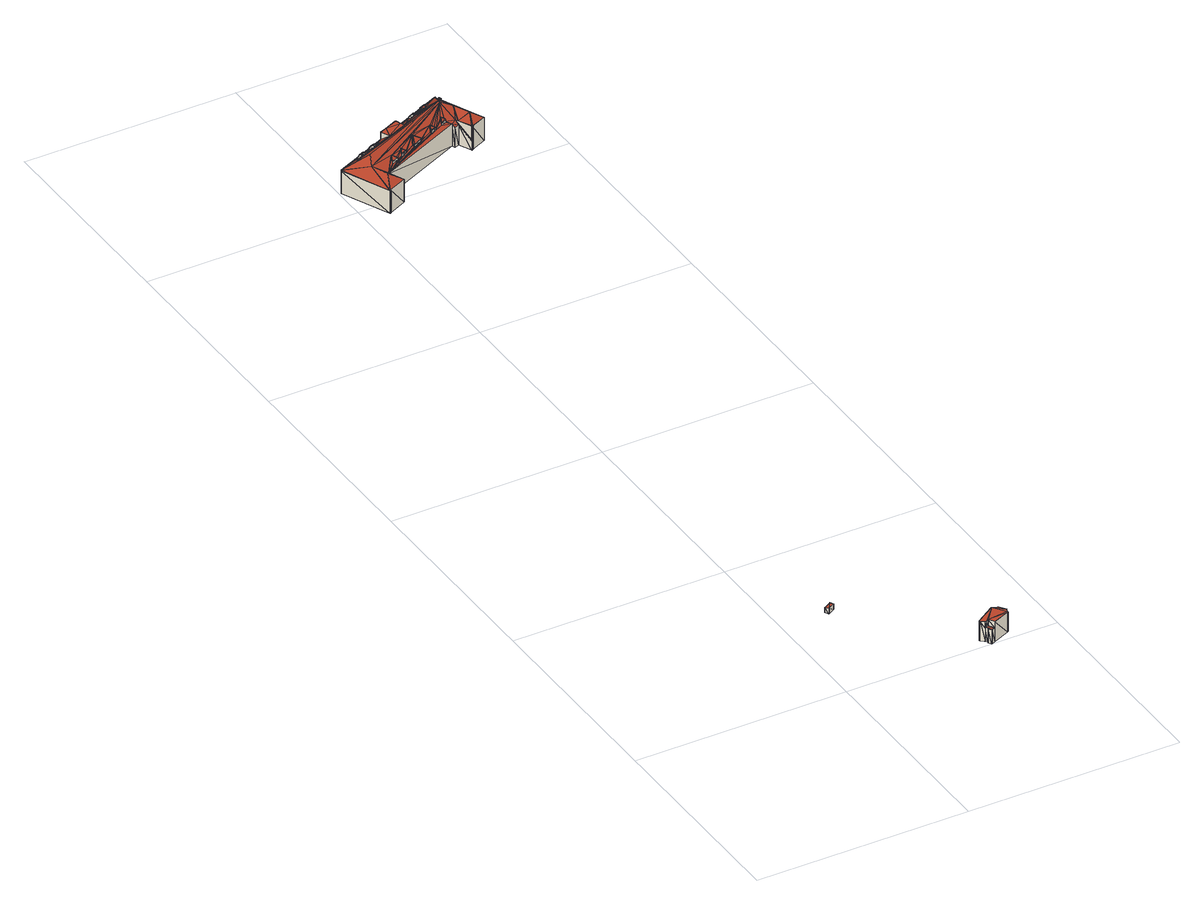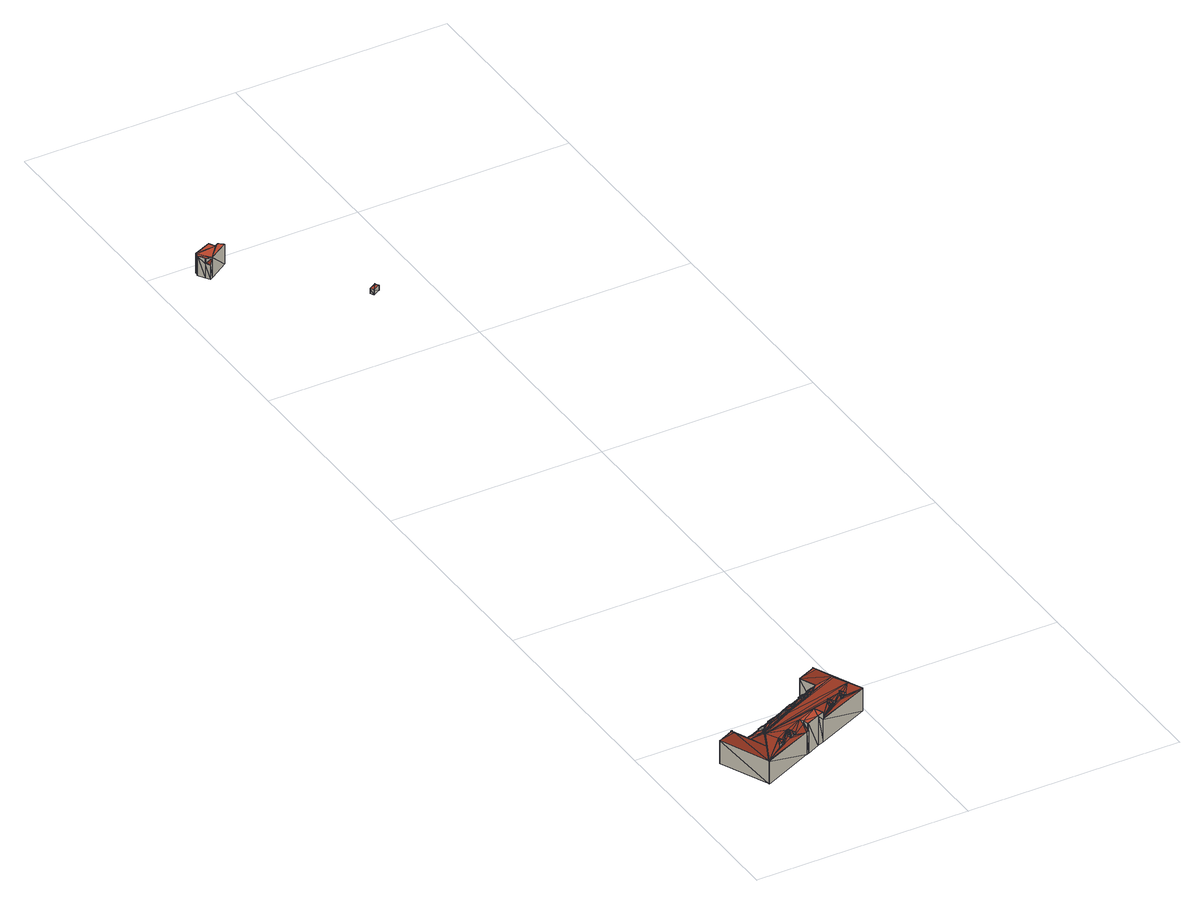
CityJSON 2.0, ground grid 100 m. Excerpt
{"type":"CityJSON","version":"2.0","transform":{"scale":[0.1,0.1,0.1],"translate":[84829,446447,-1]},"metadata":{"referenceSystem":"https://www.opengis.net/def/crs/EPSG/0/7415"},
"CityObjects":{
"building1":{"type":"Building","attributes":{"dak_type":"horizontal","data_area":6.95,"data_coverage":0.868,"geconstateerd":false,"gid":15713169,"h_dak_50p":2.84,"h_dak_70p":2.86,"h_dak_max":2.92,"h_dak_min":2.66,"h_maaiveld":0.271,"kas_warenhuis":false,"lod11_replace":false,"ondergronds_type":"above ground","oorspronkelijkbouwjaar":1925,"pw_actueel":"yes","pw_bron":"ahn3","reconstructie_methode":"tudelft3d-geoflow","reconstruction_skipped":false,"rmse_lod12":0.0362,"rmse_lod13":0.0365,"rmse_lod22":0.0351,"rn":1,"status":"Pand in gebruik","t_run":30.17,"val3dity_codes_lod12":"[]","val3dity_codes_lod13":"[]","val3dity_codes_lod22":"[]"},"children":["building1-1"]},
"building1-1":{"type":"BuildingPart","parents":["building1"],"geometry":[{"type":"Solid","lod":"2.2","boundaries":[[[[0,1,2]],[[2,3,4]],[[4,5,6]],[[6,7,8]],[[8,9,10]],[[10,0,2]],[[2,4,6]],[[6,8,10]],[[10,2,6]],[[3,11,12]],[[12,4,3]],[[4,12,13]],[[13,5,4]],[[5,13,14]],[[14,6,5]],[[7,15,16]],[[16,8,7]],[[8,16,17]],[[17,9,8]],[[1,18,19]],[[19,2,1]],[[9,17,20]],[[20,10,9]],[[0,21,18]],[[18,1,0]],[[10,20,21]],[[21,0,10]],[[6,14,15]],[[15,7,6]],[[2,19,11]],[[11,3,2]],[[17,16,15]],[[15,14,13]],[[13,12,11]],[[19,18,21]],[[20,17,15]],[[15,13,11]],[[11,19,21]],[[21,20,15]],[[15,11,21]]]],"semantics":{"surfaces":[{"type":"GroundSurface"},{"type":"WallSurface","on_footprint_edge":true},{"type":"RoofSurface"},{"type":"RoofSurface","solar-potential":1217072.2,"solar-potential_unit":"Wh/m^2/year"},{"type":"RoofSurface","solar-potential":1188579.67,"solar-potential_unit":"Wh/m^2/year"},{"type":"RoofSurface","solar-potential":1202941.99,"solar-potential_unit":"Wh/m^2/year"},{"type":"RoofSurface","solar-potential":1208303.28,"solar-potential_unit":"Wh/m^2/year"},{"type":"RoofSurface","solar-potential":1183212.07,"solar-potential_unit":"Wh/m^2/year"},{"type":"RoofSurface","solar-potential":1199145.26,"solar-potential_unit":"Wh/m^2/year"},{"type":"RoofSurface","solar-potential":1204944.97,"solar-potential_unit":"Wh/m^2/year"}],"values":[[0,0,0,0,0,0,0,0,0,1,1,1,1,1,1,1,1,1,1,1,1,1,1,1,1,1,1,1,1,1,1,2,3,2,4,5,6,7,8,9]]}}]},
"building2":{"type":"Building","attributes":{"dak_type":"multiple horizontal","data_area":76.79,"data_coverage":0.917,"geconstateerd":false,"gid":15713168,"h_dak_50p":9.61,"h_dak_70p":9.63,"h_dak_max":9.83,"h_dak_min":6.62,"h_maaiveld":-0.065,"kas_warenhuis":false,"lod11_replace":false,"ondergronds_type":"above ground","oorspronkelijkbouwjaar":1922,"pw_actueel":"yes","pw_bron":"ahn3","reconstructie_methode":"tudelft3d-geoflow","reconstruction_skipped":false,"rmse_lod12":0.846,"rmse_lod13":1.48,"rmse_lod22":0.0949,"rn":1,"status":"Pand in gebruik","t_run":88.46,"val3dity_codes_lod12":"[]","val3dity_codes_lod13":"[]","val3dity_codes_lod22":"[]"},"children":["building2-1"]},
"building2-1":{"type":"BuildingPart","parents":["building2"],"geometry":[{"type":"Solid","lod":"2.2","boundaries":[[[[22,23,24]],[[25,26,27]],[[27,28,29]],[[30,31,32]],[[32,33,34]],[[34,35,36]],[[36,37,38]],[[39,40,22]],[[24,25,27]],[[41,30,32]],[[32,34,36]],[[36,38,42]],[[39,22,24]],[[24,27,29]],[[41,32,36]],[[36,42,39]],[[39,24,29]],[[29,41,36]],[[36,39,29]],[[28,43,44]],[[44,29,28]],[[37,45,46]],[[46,38,37]],[[47,48,49]],[[49,31,30]],[[30,47,49]],[[50,51,48]],[[48,47,50]],[[40,52,53]],[[53,22,40]],[[42,54,55]],[[55,39,42]],[[38,46,54]],[[54,42,38]],[[39,55,52]],[[52,40,39]],[[25,56,57]],[[57,26,25]],[[22,53,58]],[[58,23,22]],[[23,58,59]],[[59,60,24]],[[24,23,59]],[[61,62,63]],[[63,64,61]],[[27,65,43]],[[43,28,27]],[[32,66,67]],[[67,33,32]],[[64,63,68]],[[68,69,64]],[[31,49,66]],[[66,32,31]],[[70,71,45]],[[45,37,36]],[[36,70,45]],[[33,67,72]],[[73,34,33]],[[33,72,73]],[[34,73,74]],[[74,35,34]],[[75,76,77]],[[77,78,75]],[[73,72,76]],[[76,75,73]],[[79,80,62]],[[62,61,79]],[[35,74,70]],[[70,36,35]],[[78,77,71]],[[71,70,78]],[[69,68,51]],[[51,50,69]],[[41,81,47]],[[47,30,41]],[[29,44,81]],[[81,41,29]],[[26,57,65]],[[65,27,26]],[[24,60,56]],[[56,25,24]],[[60,59,80]],[[80,79,60]],[[73,75,78]],[[78,70,74]],[[74,73,78]],[[46,45,71]],[[71,77,76]],[[76,72,67]],[[66,49,48]],[[51,68,63]],[[63,62,80]],[[80,59,58]],[[58,53,52]],[[46,71,76]],[[76,67,66]],[[66,48,51]],[[63,80,58]],[[58,52,55]],[[54,46,76]],[[76,66,51]],[[63,58,55]],[[55,54,76]],[[76,51,63]],[[63,55,76]],[[44,43,65]],[[65,57,56]],[[56,60,79]],[[61,64,69]],[[69,50,47]],[[44,65,56]],[[56,79,61]],[[61,69,47]],[[81,44,56]],[[61,47,81]],[[81,56,61]]]],"semantics":{"surfaces":[{"type":"GroundSurface"},{"type":"WallSurface","on_footprint_edge":true},{"type":"WallSurface","on_footprint_edge":false},{"type":"RoofSurface"},{"type":"RoofSurface","solar-potential":214260.5,"solar-potential_unit":"Wh/m^2/year"},{"type":"RoofSurface","solar-potential":113466.31,"solar-potential_unit":"Wh/m^2/year"},{"type":"RoofSurface","solar-potential":1270786.39,"solar-potential_unit":"Wh/m^2/year"},{"type":"RoofSurface","solar-potential":1266989.84,"solar-potential_unit":"Wh/m^2/year"},{"type":"RoofSurface","solar-potential":1275617.46,"solar-potential_unit":"Wh/m^2/year"},{"type":"RoofSurface","solar-potential":1275896.8,"solar-potential_unit":"Wh/m^2/year"},{"type":"RoofSurface","solar-potential":1272069.49,"solar-potential_unit":"Wh/m^2/year"},{"type":"RoofSurface","solar-potential":1272584,"solar-potential_unit":"Wh/m^2/year"},{"type":"RoofSurface","solar-potential":1272488.64,"solar-potential_unit":"Wh/m^2/year"},{"type":"RoofSurface","solar-potential":1272361.98,"solar-potential_unit":"Wh/m^2/year"},{"type":"RoofSurface","solar-potential":1272322.75,"solar-potential_unit":"Wh/m^2/year"},{"type":"RoofSurface","solar-potential":1271614.58,"solar-potential_unit":"Wh/m^2/year"},{"type":"RoofSurface","solar-potential":1272455.56,"solar-potential_unit":"Wh/m^2/year"},{"type":"RoofSurface","solar-potential":1273142.71,"solar-potential_unit":"Wh/m^2/year"},{"type":"RoofSurface","solar-potential":1272600.26,"solar-potential_unit":"Wh/m^2/year"},{"type":"RoofSurface","solar-potential":1272384.95,"solar-potential_unit":"Wh/m^2/year"},{"type":"RoofSurface","solar-potential":1272475.6,"solar-potential_unit":"Wh/m^2/year"},{"type":"RoofSurface","solar-potential":761052.15,"solar-potential_unit":"Wh/m^2/year"},{"type":"RoofSurface","solar-potential":902697.15,"solar-potential_unit":"Wh/m^2/year"},{"type":"RoofSurface","solar-potential":790221.24,"solar-potential_unit":"Wh/m^2/year"},{"type":"RoofSurface","solar-potential":213475.02,"solar-potential_unit":"Wh/m^2/year"},{"type":"RoofSurface","solar-potential":593858.07,"solar-potential_unit":"Wh/m^2/year"},{"type":"RoofSurface","solar-potential":735866.21,"solar-potential_unit":"Wh/m^2/year"},{"type":"RoofSurface","solar-potential":341384.03,"solar-potential_unit":"Wh/m^2/year"},{"type":"RoofSurface","solar-potential":496403.82,"solar-potential_unit":"Wh/m^2/year"},{"type":"RoofSurface","solar-potential":593701.76,"solar-potential_unit":"Wh/m^2/year"}],"values":[[0,0,0,0,0,0,0,0,0,0,0,0,0,0,0,0,0,0,0,1,1,1,1,1,1,1,2,2,1,1,1,1,1,1,1,1,1,1,1,1,1,1,1,2,2,1,1,1,1,2,2,1,1,1,1,1,1,1,1,1,1,2,2,2,2,2,2,1,1,2,2,2,2,1,1,1,1,1,1,1,1,2,2,3,4,5,3,3,6,7,3,3,8,9,10,11,12,13,14,15,16,17,18,19,20,21,22,23,24,3,25,26,27,3,28,29]]}}]},
"building3":{"type":"Building","attributes":{"dak_type":"slanted","data_area":1208.82,"data_coverage":0.945,"geconstateerd":false,"gid":15713171,"h_dak_50p":14.22,"h_dak_70p":15.25,"h_dak_max":18.94,"h_dak_min":2.09,"h_maaiveld":0.068,"kas_warenhuis":false,"lod11_replace":false,"ondergronds_type":"above ground","oorspronkelijkbouwjaar":1920,"pw_actueel":"yes","pw_bron":"ahn3","reconstructie_methode":"tudelft3d-geoflow","reconstruction_skipped":false,"rmse_lod12":2.2,"rmse_lod13":2.5,"rmse_lod22":0.507,"rn":1,"status":"Pand in gebruik","t_run":1558.58,"val3dity_codes_lod12":"[]","val3dity_codes_lod13":"[]","val3dity_codes_lod22":"[]"},"children":["building3-1"]},
"building3-1":{"type":"BuildingPart","parents":["building3"],"geometry":[{"type":"MultiSurface","lod":"2.2","boundaries":[[[82,83,84]],[[84,85,86]],[[87,88,89]],[[90,91,92]],[[92,93,94]],[[94,95,96]],[[97,98,99]],[[100,101,102]],[[102,103,104]],[[105,106,107]],[[108,109,110]],[[110,111,112]],[[112,82,84]],[[84,86,87]],[[87,89,90]],[[90,92,94]],[[94,96,97]],[[97,99,100]],[[104,105,107]],[[107,108,110]],[[112,84,87]],[[90,94,97]],[[104,107,110]],[[112,87,90]],[[90,97,100]],[[104,110,112]],[[112,90,100]],[[102,104,112]],[[112,100,102]],[[95,113,114]],[[114,94,95]],[[89,115,116]],[[116,88,89]],[[103,117,118]],[[118,102,103]],[[104,119,117]],[[117,103,104]],[[86,120,121]],[[121,85,86]],[[122,123,124]],[[125,126,127]],[[112,128,129]],[[129,111,112]],[[96,130,113]],[[113,95,96]],[[93,131,132]],[[132,92,93]],[[92,132,133]],[[133,91,92]],[[134,135,136]],[[137,138,134]],[[134,136,137]],[[139,140,141]],[[142,143,144]],[[144,145,142]],[[146,147,148]],[[148,149,146]],[[150,151,152]],[[152,153,150]],[[154,155,156]],[[156,157,154]],[[158,159,160]],[[160,161,158]],[[162,163,143]],[[143,142,162]],[[164,165,166]],[[166,167,164]],[[168,169,170]],[[170,171,168]],[[172,173,174]],[[174,175,172]],[[155,154,176]],[[101,177,178]],[[178,100,101]],[[105,179,119]],[[119,104,105]],[[180,181,182]],[[182,183,180]],[[100,178,184]],[[184,99,100]],[[185,186,187]],[[188,189,190]],[[190,191,188]],[[192,193,194]],[[194,195,192]],[[196,197,198]],[[198,199,196]],[[157,156,181]],[[181,180,157]],[[200,201,202]],[[202,203,200]],[[204,205,206]],[[206,207,204]],[[87,208,209]],[[209,120,86]],[[86,87,209]],[[210,211,186]],[[186,185,210]],[[175,174,211]],[[211,210,175]],[[107,212,213]],[[213,106,107]],[[106,213,214]],[[179,105,106]],[[106,214,179]],[[215,216,217]],[[217,218,219]],[[219,215,217]],[[220,221,123]],[[123,122,220]],[[222,223,224]],[[224,109,110]],[[110,222,224]],[[111,225,222]],[[222,110,111]],[[140,139,226]],[[223,222,226]],[[227,228,229]],[[229,230,227]],[[98,231,232]],[[232,97,98]],[[233,234,235]],[[235,236,233]],[[237,238,239]],[[239,240,237]],[[241,242,243]],[[243,244,241]],[[244,243,245]],[[245,246,244]],[[247,248,242]],[[242,241,247]],[[249,250,251]],[[251,252,249]],[[253,254,255]],[[255,256,253]],[[257,258,254]],[[254,253,257]],[[252,251,248]],[[248,247,252]],[[259,260,261]],[[261,262,259]],[[263,264,265]],[[265,266,263]],[[267,268,269]],[[269,270,267]],[[199,198,271]],[[271,272,199]],[[273,274,275]],[[275,276,273]],[[277,278,279]],[[279,280,277]],[[281,282,258]],[[258,257,281]],[[283,284,285]],[[195,194,283]],[[283,285,195]],[[284,283,189]],[[189,188,284]],[[286,287,288]],[[288,289,286]],[[290,291,292]],[[292,293,290]],[[289,288,294]],[[294,295,289]],[[296,297,298]],[[298,299,296]],[[297,296,300]],[[294,301,302]],[[302,303,295]],[[295,294,302]],[[304,305,306]],[[306,307,304]],[[301,294,308]],[[309,310,311]],[[312,313,310]],[[314,315,316]],[[316,317,314]],[[111,129,225]],[[109,224,318]],[[318,108,109]],[[179,214,319]],[[319,320,179]],[[320,319,221]],[[221,220,320]],[[108,318,212]],[[212,107,108]],[[91,133,321]],[[321,322,90]],[[90,91,321]],[[322,321,323]],[[126,125,324]],[[324,325,126]],[[326,232,327]],[[232,326,130]],[[130,96,97]],[[97,232,130]],[[94,114,131]],[[131,93,94]],[[83,328,329]],[[329,82,83]],[[82,329,330]],[[128,112,82]],[[82,330,128]],[[128,330,331]],[[332,333,147]],[[147,146,332]],[[334,335,336]],[[207,206,337]],[[337,334,207]],[[334,337,338]],[[338,339,335]],[[335,334,338]],[[219,218,340]],[[167,166,341]],[[341,342,167]],[[343,344,234]],[[234,233,343]],[[99,184,231]],[[231,98,99]],[[270,269,345]],[[345,346,270]],[[293,292,287]],[[287,286,293]],[[339,338,216]],[[216,215,339]],[[347,348,135]],[[135,134,347]],[[218,217,349]],[[349,350,218]],[[350,349,348]],[[348,347,350]],[[351,352,205]],[[205,204,351]],[[137,136,352]],[[352,351,137]],[[138,137,353]],[[342,341,354]],[[354,355,342]],[[356,357,358]],[[357,356,165]],[[165,164,357]],[[325,324,359]],[[359,116,325]],[[276,275,360]],[[360,361,276]],[[362,363,169]],[[169,168,362]],[[364,365,333]],[[333,332,364]],[[280,279,365]],[[365,364,280]],[[313,312,366]],[[366,367,313]],[[303,302,368]],[[203,202,315]],[[315,314,203]],[[153,152,201]],[[201,200,153]],[[85,121,369]],[[369,84,85]],[[84,369,328]],[[328,83,84]],[[370,371,372]],[[266,265,373]],[[373,374,266]],[[375,376,250]],[[250,249,375]],[[236,235,238]],[[238,237,236]],[[240,239,377]],[[377,378,240]],[[183,182,197]],[[197,196,183]],[[379,380,381]],[[381,382,379]],[[161,160,228]],[[228,227,161]],[[383,384,385]],[[382,381,386]],[[386,387,382]],[[371,370,163]],[[163,162,371]],[[346,345,282]],[[282,281,346]],[[272,271,173]],[[173,172,272]],[[388,389,390]],[[390,391,388]],[[305,304,392]],[[367,366,308]],[[230,229,380]],[[380,379,230]],[[145,144,159]],[[159,158,145]],[[393,394,291]],[[291,290,393]],[[90,322,115]],[[115,89,90]],[[395,396,394]],[[394,393,395]],[[309,311,396]],[[396,395,309]],[[391,390,260]],[[260,259,391]],[[262,261,397]],[[397,398,262]],[[398,397,264]],[[264,263,398]],[[171,170,274]],[[274,273,171]],[[149,148,399]],[[399,400,149]],[[256,255,401]],[[401,402,256]],[[402,401,268]],[[268,267,402]],[[116,359,208]],[[208,87,88]],[[88,116,208]],[[120,209,403]],[[403,404,120]],[[405,406,407]],[[400,399,408]],[[408,409,400]],[[361,360,410]],[[410,411,361]],[[411,410,278]],[[278,277,411]],[[408,412,409]],[[412,408,363]],[[363,362,412]],[[355,354,413]],[[378,377,414]],[[414,415,378]],[[415,414,344]],[[344,343,415]],[[416,417,151]],[[151,150,416]],[[191,190,417]],[[417,416,191]],[[317,316,418]],[[418,419,317]],[[419,418,420]],[[419,420,193]],[[193,192,419]],[[102,118,177]],[[177,101,102]],[[387,386,384]],[[384,383,387]],[[307,306,310]],[[310,309,307]],[[404,403,406]],[[406,405,404]],[[374,373,376]],[[376,375,374]],[[246,245,389]],[[389,388,246]],[[156,155,176]],[[421,187,186]],[[186,211,422]],[[422,423,181]],[[181,156,176]],[[176,421,186]],[[186,422,181]],[[181,176,186]],[[423,422,211]],[[211,174,173]],[[271,198,197]],[[197,182,181]],[[423,211,173]],[[173,271,197]],[[197,181,423]],[[423,173,197]],[[138,353,424]],[[300,296,299]],[[425,426,427]],[[427,129,128]],[[128,331,428]],[[429,430,340]],[[340,218,350]],[[347,134,138]],[[138,424,431]],[[300,299,432]],[[432,425,427]],[[427,128,428]],[[340,350,347]],[[347,138,431]],[[432,427,428]],[[429,340,347]],[[347,431,300]],[[300,432,428]],[[428,429,347]],[[347,300,428]],[[433,434,248]],[[250,376,373]],[[373,265,264]],[[264,397,261]],[[261,433,248]],[[251,250,373]],[[373,264,261]],[[261,248,251]],[[251,373,261]],[[287,292,291]],[[291,394,396]],[[396,311,310]],[[313,367,308]],[[308,294,288]],[[288,287,291]],[[291,396,310]],[[313,308,288]],[[291,310,313]],[[313,288,291]],[[226,222,225]],[[225,129,427]],[[427,426,435]],[[435,140,226]],[[226,225,427]],[[427,435,226]],[[124,123,221]],[[319,214,213]],[[213,212,318]],[[318,224,223]],[[223,226,139]],[[141,124,221]],[[319,213,318]],[[318,223,139]],[[139,141,221]],[[221,319,318]],[[318,139,221]],[[131,132,133]],[[133,321,323]],[[323,436,437]],[[438,439,327]],[[326,130,113]],[[114,131,133]],[[323,437,438]],[[327,326,113]],[[113,114,133]],[[133,323,438]],[[438,327,113]],[[113,133,438]],[[438,439,231]],[[231,184,178]],[[440,438,231]],[[231,178,440]],[[352,136,135]],[[348,349,217]],[[217,216,338]],[[338,337,206]],[[206,205,352]],[[352,135,348]],[[348,217,338]],[[338,206,352]],[[352,348,338]],[[166,165,354]],[[354,341,166]],[[310,306,305]],[[305,392,368]],[[368,302,301]],[[366,312,310]],[[310,305,368]],[[368,301,308]],[[308,366,310]],[[310,368,308]],[[385,384,386]],[[386,381,163]],[[163,370,372]],[[372,441,385]],[[385,386,163]],[[163,372,385]],[[228,160,159]],[[144,143,163]],[[163,381,380]],[[229,228,159]],[[159,144,163]],[[163,380,229]],[[229,159,163]],[[269,268,401]],[[255,254,258]],[[258,282,345]],[[345,269,401]],[[401,255,258]],[[258,345,401]],[[403,209,208]],[[208,359,324]],[[324,125,127]],[[127,407,406]],[[406,403,208]],[[208,324,127]],[[127,406,208]],[[120,121,369]],[[369,328,329]],[[329,330,331]],[[428,429,430]],[[430,340,219]],[[215,339,335]],[[335,336,442]],[[442,437,436]],[[436,323,153]],[[150,416,191]],[[362,412,409]],[[149,146,332]],[[364,280,277]],[[285,195,192]],[[314,203,200]],[[200,153,323]],[[323,322,115]],[[115,116,325]],[[183,180,157]],[[176,307,304]],[[303,295,289]],[[290,393,395]],[[187,185,210]],[[175,172,272]],[[404,120,369]],[[369,329,331]],[[331,428,430]],[[430,219,215]],[[215,335,442]],[[436,153,150]],[[150,191,188]],[[168,362,409]],[[285,192,419]],[[317,314,200]],[[200,323,115]],[[115,325,126]],[[196,183,157]],[[176,304,392]],[[303,289,286]],[[293,290,395]],[[187,210,175]],[[405,404,369]],[[331,430,215]],[[215,442,436]],[[436,150,188]],[[284,285,419]],[[317,200,115]],[[196,157,154]],[[176,392,368]],[[303,286,293]],[[215,436,188]],[[273,188,284]],[[317,115,126]],[[273,284,419]],[[419,317,126]],[[273,419,126]],[[188,273,171]],[[276,273,126]],[[188,171,168]],[[361,276,126]],[[188,168,409]],[[411,361,126]],[[215,188,409]],[[277,411,126]],[[215,409,400]],[[364,277,126]],[[332,364,126]],[[149,332,126]],[[400,149,126]],[[400,126,127]],[[215,400,127]],[[215,127,407]],[[199,407,405]],[[199,405,369]],[[407,199,196]],[[272,199,369]],[[407,196,154]],[[175,272,369]],[[215,407,154]],[[175,369,331]],[[215,154,176]],[[309,307,176]],[[176,421,187]],[[215,176,368]],[[395,309,176]],[[331,215,368]],[[395,176,187]],[[331,368,303]],[[395,187,175]],[[331,303,293]],[[395,175,331]],[[331,293,395]],[[275,274,170]],[[399,148,147]],[[147,333,365]],[[279,278,410]],[[410,360,275]],[[275,170,169]],[[169,363,408]],[[408,399,147]],[[147,365,279]],[[279,410,275]],[[275,169,408]],[[408,147,279]],[[279,275,408]],[[356,358,413]],[[413,354,165]],[[165,356,413]],[[235,234,344]],[[344,414,377]],[[239,238,235]],[[235,344,377]],[[377,239,235]],[[193,420,418]],[[418,316,315]],[[202,201,152]],[[152,151,417]],[[417,190,189]],[[193,418,315]],[[315,202,152]],[[417,189,283]],[[194,193,315]],[[315,152,417]],[[417,283,194]],[[194,315,417]],[[298,124,141]],[[141,140,435]],[[435,426,425]],[[425,432,299]],[[299,298,141]],[[141,435,425]],[[425,299,141]],[[260,390,389]],[[389,245,243]],[[243,242,248]],[[434,433,261]],[[261,260,389]],[[389,243,248]],[[434,261,389]],[[389,248,434]],[[204,351,137]],[[353,424,431]],[[431,300,297]],[[297,298,124]],[[122,220,320]],[[320,179,119]],[[119,117,118]],[[118,177,343]],[[378,240,237]],[[177,375,374]],[[266,263,398]],[[398,262,259]],[[391,388,246]],[[252,249,375]],[[177,227,161]],[[383,387,382]],[[382,379,230]],[[177,346,270]],[[402,256,253]],[[253,257,281]],[[281,346,177]],[[177,178,342]],[[355,342,178]],[[178,440,438]],[[438,437,442]],[[336,334,207]],[[204,137,353]],[[353,431,297]],[[297,124,122]],[[122,320,119]],[[118,343,415]],[[177,374,266]],[[247,252,375]],[[177,161,158]],[[383,382,230]],[[177,270,267]],[[177,342,167]],[[413,355,178]],[[438,442,336]],[[336,207,204]],[[204,353,297]],[[122,119,118]],[[118,415,378]],[[177,266,398]],[[241,247,375]],[[177,158,145]],[[383,230,227]],[[227,177,267]],[[281,177,167]],[[413,178,438]],[[438,336,204]],[[204,297,122]],[[122,118,378]],[[343,177,398]],[[244,241,375]],[[177,145,142]],[[383,227,267]],[[253,281,167]],[[413,438,204]],[[204,122,378]],[[233,343,398]],[[375,177,142]],[[385,383,267]],[[253,167,164]],[[358,413,204]],[[204,378,237]],[[236,233,398]],[[244,375,142]],[[385,267,402]],[[253,164,357]],[[237,236,398]],[[244,142,162]],[[385,402,253]],[[253,357,358]],[[204,237,398]],[[244,162,371]],[[385,253,358]],[[204,398,259]],[[244,371,372]],[[385,358,204]],[[204,259,391]],[[244,372,385]],[[204,391,246]],[[244,385,204]],[[204,246,244]],[[232,231,439]],[[439,327,232]]],"semantics":{"surfaces":[{"type":"GroundSurface"},{"type":"WallSurface","on_footprint_edge":true},{"type":"WallSurface","on_footprint_edge":false},{"type":"RoofSurface","solar-potential":586040.8,"solar-potential_unit":"Wh/m^2/year"},{"type":"RoofSurface","solar-potential":568054.01,"solar-potential_unit":"Wh/m^2/year"},{"type":"RoofSurface","solar-potential":568418.71,"solar-potential_unit":"Wh/m^2/year"},{"type":"RoofSurface"},{"type":"RoofSurface","solar-potential":567392.45,"solar-potential_unit":"Wh/m^2/year"},{"type":"RoofSurface","solar-potential":496662.49,"solar-potential_unit":"Wh/m^2/year"},{"type":"RoofSurface","solar-potential":568263.94,"solar-potential_unit":"Wh/m^2/year"},{"type":"RoofSurface","solar-potential":567857.67,"solar-potential_unit":"Wh/m^2/year"},{"type":"RoofSurface","solar-potential":520548.68,"solar-potential_unit":"Wh/m^2/year"},{"type":"RoofSurface","solar-potential":519083.94,"solar-potential_unit":"Wh/m^2/year"},{"type":"RoofSurface","solar-potential":518511.63,"solar-potential_unit":"Wh/m^2/year"},{"type":"RoofSurface","solar-potential":518717.04,"solar-potential_unit":"Wh/m^2/year"},{"type":"RoofSurface","solar-potential":519773.78,"solar-potential_unit":"Wh/m^2/year"},{"type":"RoofSurface","solar-potential":518571.01,"solar-potential_unit":"Wh/m^2/year"},{"type":"RoofSurface","solar-potential":469554.28,"solar-potential_unit":"Wh/m^2/year"},{"type":"RoofSurface","solar-potential":832475.37,"solar-potential_unit":"Wh/m^2/year"},{"type":"RoofSurface","solar-potential":843998.78,"solar-potential_unit":"Wh/m^2/year"},{"type":"RoofSurface","solar-potential":709602.66,"solar-potential_unit":"Wh/m^2/year"},{"type":"RoofSurface","solar-potential":776812.23,"solar-potential_unit":"Wh/m^2/year"},{"type":"RoofSurface","solar-potential":587203.97,"solar-potential_unit":"Wh/m^2/year"},{"type":"RoofSurface","solar-potential":456094.83,"solar-potential_unit":"Wh/m^2/year"},{"type":"RoofSurface","solar-potential":853315.25,"solar-potential_unit":"Wh/m^2/year"},{"type":"RoofSurface","solar-potential":785423.29,"solar-potential_unit":"Wh/m^2/year"},{"type":"RoofSurface","solar-potential":778755.08,"solar-potential_unit":"Wh/m^2/year"},{"type":"RoofSurface","solar-potential":589514.55,"solar-potential_unit":"Wh/m^2/year"},{"type":"RoofSurface","solar-potential":6546.04,"solar-potential_unit":"Wh/m^2/year"},{"type":"RoofSurface","solar-potential":675569.98,"solar-potential_unit":"Wh/m^2/year"},{"type":"RoofSurface","solar-potential":778493.39,"solar-potential_unit":"Wh/m^2/year"},{"type":"RoofSurface","solar-potential":6580.3,"solar-potential_unit":"Wh/m^2/year"},{"type":"RoofSurface","solar-potential":675237.66,"solar-potential_unit":"Wh/m^2/year"},{"type":"RoofSurface","solar-potential":797028.05,"solar-potential_unit":"Wh/m^2/year"},{"type":"RoofSurface","solar-potential":777931.84,"solar-potential_unit":"Wh/m^2/year"},{"type":"RoofSurface","solar-potential":1567410.56,"solar-potential_unit":"Wh/m^2/year"},{"type":"RoofSurface","solar-potential":1574805.74,"solar-potential_unit":"Wh/m^2/year"},{"type":"RoofSurface","solar-potential":1574580.94,"solar-potential_unit":"Wh/m^2/year"},{"type":"RoofSurface","solar-potential":1574599.12,"solar-potential_unit":"Wh/m^2/year"},{"type":"RoofSurface","solar-potential":1560040.02,"solar-potential_unit":"Wh/m^2/year"},{"type":"RoofSurface","solar-potential":1574808.27,"solar-potential_unit":"Wh/m^2/year"},{"type":"RoofSurface","solar-potential":518554.83,"solar-potential_unit":"Wh/m^2/year"},{"type":"RoofSurface","solar-potential":510629.6,"solar-potential_unit":"Wh/m^2/year"},{"type":"RoofSurface","solar-potential":524201.84,"solar-potential_unit":"Wh/m^2/year"},{"type":"RoofSurface","solar-potential":511172.93,"solar-potential_unit":"Wh/m^2/year"},{"type":"RoofSurface","solar-potential":404410.04,"solar-potential_unit":"Wh/m^2/year"},{"type":"RoofSurface","solar-potential":513947.16,"solar-potential_unit":"Wh/m^2/year"},{"type":"RoofSurface","solar-potential":511480.48,"solar-potential_unit":"Wh/m^2/year"},{"type":"RoofSurface","solar-potential":1582397.54,"solar-potential_unit":"Wh/m^2/year"},{"type":"RoofSurface","solar-potential":1619726.94,"solar-potential_unit":"Wh/m^2/year"},{"type":"RoofSurface","solar-potential":1556619.29,"solar-potential_unit":"Wh/m^2/year"},{"type":"RoofSurface","solar-potential":1577908.27,"solar-potential_unit":"Wh/m^2/year"},{"type":"RoofSurface","solar-potential":1577671.14,"solar-potential_unit":"Wh/m^2/year"},{"type":"RoofSurface","solar-potential":1578148.14,"solar-potential_unit":"Wh/m^2/year"},{"type":"RoofSurface","solar-potential":1028274.02,"solar-potential_unit":"Wh/m^2/year"},{"type":"RoofSurface","solar-potential":1232645.31,"solar-potential_unit":"Wh/m^2/year"},{"type":"RoofSurface","solar-potential":1195203.02,"solar-potential_unit":"Wh/m^2/year"},{"type":"RoofSurface","solar-potential":969454.31,"solar-potential_unit":"Wh/m^2/year"},{"type":"RoofSurface","solar-potential":1226351.82,"solar-potential_unit":"Wh/m^2/year"},{"type":"RoofSurface","solar-potential":1179896.27,"solar-potential_unit":"Wh/m^2/year"},{"type":"RoofSurface","solar-potential":979275.83,"solar-potential_unit":"Wh/m^2/year"},{"type":"RoofSurface","solar-potential":1228695.36,"solar-potential_unit":"Wh/m^2/year"},{"type":"RoofSurface","solar-potential":1208649.53,"solar-potential_unit":"Wh/m^2/year"},{"type":"RoofSurface","solar-potential":56861.2,"solar-potential_unit":"Wh/m^2/year"},{"type":"RoofSurface","solar-potential":57891.85,"solar-potential_unit":"Wh/m^2/year"},{"type":"RoofSurface","solar-potential":57694.61,"solar-potential_unit":"Wh/m^2/year"},{"type":"RoofSurface","solar-potential":57334.26,"solar-potential_unit":"Wh/m^2/year"},{"type":"RoofSurface","solar-potential":57134.79,"solar-potential_unit":"Wh/m^2/year"},{"type":"RoofSurface","solar-potential":57429,"solar-potential_unit":"Wh/m^2/year"},{"type":"RoofSurface","solar-potential":57443.29,"solar-potential_unit":"Wh/m^2/year"},{"type":"RoofSurface","solar-potential":77010.77,"solar-potential_unit":"Wh/m^2/year"},{"type":"RoofSurface","solar-potential":57748.24,"solar-potential_unit":"Wh/m^2/year"},{"type":"RoofSurface","solar-potential":57018.91,"solar-potential_unit":"Wh/m^2/year"},{"type":"RoofSurface","solar-potential":57396.87,"solar-potential_unit":"Wh/m^2/year"},{"type":"RoofSurface","solar-potential":813906.54,"solar-potential_unit":"Wh/m^2/year"},{"type":"RoofSurface","solar-potential":785565.53,"solar-potential_unit":"Wh/m^2/year"},{"type":"RoofSurface","solar-potential":797223.39,"solar-potential_unit":"Wh/m^2/year"},{"type":"RoofSurface","solar-potential":785238.91,"solar-potential_unit":"Wh/m^2/year"},{"type":"RoofSurface","solar-potential":1274330.19,"solar-potential_unit":"Wh/m^2/year"},{"type":"RoofSurface","solar-potential":1275042.44,"solar-potential_unit":"Wh/m^2/year"},{"type":"RoofSurface","solar-potential":1276201.08,"solar-potential_unit":"Wh/m^2/year"},{"type":"RoofSurface","solar-potential":1273428.69,"solar-potential_unit":"Wh/m^2/year"},{"type":"RoofSurface","solar-potential":1276696.14,"solar-potential_unit":"Wh/m^2/year"},{"type":"RoofSurface","solar-potential":1275302.65,"solar-potential_unit":"Wh/m^2/year"},{"type":"RoofSurface","solar-potential":1275024.49,"solar-potential_unit":"Wh/m^2/year"},{"type":"RoofSurface","solar-potential":1598510.21,"solar-potential_unit":"Wh/m^2/year"},{"type":"RoofSurface","solar-potential":1568802.95,"solar-potential_unit":"Wh/m^2/year"},{"type":"RoofSurface","solar-potential":887154.67,"solar-potential_unit":"Wh/m^2/year"},{"type":"RoofSurface","solar-potential":874989.51,"solar-potential_unit":"Wh/m^2/year"},{"type":"RoofSurface","solar-potential":1110200.93,"solar-potential_unit":"Wh/m^2/year"},{"type":"RoofSurface","solar-potential":1110490.9,"solar-potential_unit":"Wh/m^2/year"},{"type":"RoofSurface","solar-potential":872082.8,"solar-potential_unit":"Wh/m^2/year"},{"type":"RoofSurface","solar-potential":1116288.16,"solar-potential_unit":"Wh/m^2/year"},{"type":"RoofSurface","solar-potential":1110533.3,"solar-potential_unit":"Wh/m^2/year"},{"type":"RoofSurface","solar-potential":751327.96,"solar-potential_unit":"Wh/m^2/year"},{"type":"RoofSurface","solar-potential":810487.79,"solar-potential_unit":"Wh/m^2/year"},{"type":"RoofSurface","solar-potential":750978.83,"solar-potential_unit":"Wh/m^2/year"},{"type":"RoofSurface","solar-potential":751098.62,"solar-potential_unit":"Wh/m^2/year"},{"type":"RoofSurface","solar-potential":655844.15,"solar-potential_unit":"Wh/m^2/year"},{"type":"RoofSurface","solar-potential":1571530.7,"solar-potential_unit":"Wh/m^2/year"},{"type":"RoofSurface","solar-potential":1515858.94,"solar-potential_unit":"Wh/m^2/year"},{"type":"RoofSurface","solar-potential":1582255.47,"solar-potential_unit":"Wh/m^2/year"},{"type":"RoofSurface","solar-potential":1582389.15,"solar-potential_unit":"Wh/m^2/year"},{"type":"RoofSurface","solar-potential":1555436.8,"solar-potential_unit":"Wh/m^2/year"},{"type":"RoofSurface","solar-potential":1582205.42,"solar-potential_unit":"Wh/m^2/year"},{"type":"RoofSurface","solar-potential":1575156.69,"solar-potential_unit":"Wh/m^2/year"},{"type":"RoofSurface","solar-potential":1559247.33,"solar-potential_unit":"Wh/m^2/year"},{"type":"RoofSurface","solar-potential":1575193.88,"solar-potential_unit":"Wh/m^2/year"},{"type":"RoofSurface","solar-potential":1490724.58,"solar-potential_unit":"Wh/m^2/year"},{"type":"RoofSurface","solar-potential":1575376.01,"solar-potential_unit":"Wh/m^2/year"},{"type":"RoofSurface","solar-potential":1214985.96,"solar-potential_unit":"Wh/m^2/year"},{"type":"RoofSurface","solar-potential":1214986.7,"solar-potential_unit":"Wh/m^2/year"},{"type":"RoofSurface","solar-potential":1120038.77,"solar-potential_unit":"Wh/m^2/year"},{"type":"RoofSurface","solar-potential":1212344.65,"solar-potential_unit":"Wh/m^2/year"},{"type":"RoofSurface","solar-potential":1207804.36,"solar-potential_unit":"Wh/m^2/year"},{"type":"RoofSurface","solar-potential":1123199.58,"solar-potential_unit":"Wh/m^2/year"},{"type":"RoofSurface","solar-potential":645.67,"solar-potential_unit":"Wh/m^2/year"},{"type":"RoofSurface","solar-potential":27394.35,"solar-potential_unit":"Wh/m^2/year"},{"type":"RoofSurface","solar-potential":102472.27,"solar-potential_unit":"Wh/m^2/year"},{"type":"RoofSurface","solar-potential":0,"solar-potential_unit":"Wh/m^2/year"},{"type":"RoofSurface","solar-potential":124166.72,"solar-potential_unit":"Wh/m^2/year"},{"type":"RoofSurface","solar-potential":35843.7,"solar-potential_unit":"Wh/m^2/year"},{"type":"RoofSurface","solar-potential":28773.81,"solar-potential_unit":"Wh/m^2/year"},{"type":"RoofSurface","solar-potential":14531.14,"solar-potential_unit":"Wh/m^2/year"},{"type":"RoofSurface","solar-potential":17497.46,"solar-potential_unit":"Wh/m^2/year"},{"type":"RoofSurface","solar-potential":33104.76,"solar-potential_unit":"Wh/m^2/year"},{"type":"RoofSurface","solar-potential":27265.48,"solar-potential_unit":"Wh/m^2/year"},{"type":"RoofSurface","solar-potential":23995.36,"solar-potential_unit":"Wh/m^2/year"},{"type":"RoofSurface","solar-potential":27035.1,"solar-potential_unit":"Wh/m^2/year"},{"type":"RoofSurface","solar-potential":123312.68,"solar-potential_unit":"Wh/m^2/year"},{"type":"RoofSurface","solar-potential":18165.25,"solar-potential_unit":"Wh/m^2/year"},{"type":"RoofSurface","solar-potential":12795.94,"solar-potential_unit":"Wh/m^2/year"},{"type":"RoofSurface","solar-potential":29275.85,"solar-potential_unit":"Wh/m^2/year"},{"type":"RoofSurface","solar-potential":31935.25,"solar-potential_unit":"Wh/m^2/year"},{"type":"RoofSurface","solar-potential":27964.73,"solar-potential_unit":"Wh/m^2/year"},{"type":"RoofSurface","solar-potential":32823.03,"solar-potential_unit":"Wh/m^2/year"},{"type":"RoofSurface","solar-potential":33718,"solar-potential_unit":"Wh/m^2/year"},{"type":"RoofSurface","solar-potential":23513,"solar-potential_unit":"Wh/m^2/year"},{"type":"RoofSurface","solar-potential":20536.54,"solar-potential_unit":"Wh/m^2/year"},{"type":"RoofSurface","solar-potential":27689.93,"solar-potential_unit":"Wh/m^2/year"},{"type":"RoofSurface","solar-potential":33422.67,"solar-potential_unit":"Wh/m^2/year"},{"type":"RoofSurface","solar-potential":36191.86,"solar-potential_unit":"Wh/m^2/year"},{"type":"RoofSurface","solar-potential":21029.92,"solar-potential_unit":"Wh/m^2/year"},{"type":"RoofSurface","solar-potential":4984.08,"solar-potential_unit":"Wh/m^2/year"},{"type":"RoofSurface","solar-potential":36484.33,"solar-potential_unit":"Wh/m^2/year"},{"type":"RoofSurface","solar-potential":27740.07,"solar-potential_unit":"Wh/m^2/year"},{"type":"RoofSurface","solar-potential":36488.63,"solar-potential_unit":"Wh/m^2/year"},{"type":"RoofSurface","solar-potential":30540.84,"solar-potential_unit":"Wh/m^2/year"},{"type":"RoofSurface","solar-potential":32620.59,"solar-potential_unit":"Wh/m^2/year"},{"type":"RoofSurface","solar-potential":9418.4,"solar-potential_unit":"Wh/m^2/year"},{"type":"RoofSurface","solar-potential":778.49,"solar-potential_unit":"Wh/m^2/year"},{"type":"RoofSurface","solar-potential":9663.28,"solar-potential_unit":"Wh/m^2/year"},{"type":"RoofSurface","solar-potential":36100.13,"solar-potential_unit":"Wh/m^2/year"},{"type":"RoofSurface","solar-potential":23708.91,"solar-potential_unit":"Wh/m^2/year"},{"type":"RoofSurface","solar-potential":35844.3,"solar-potential_unit":"Wh/m^2/year"},{"type":"RoofSurface","solar-potential":36083.57,"solar-potential_unit":"Wh/m^2/year"},{"type":"RoofSurface","solar-potential":36097.4,"solar-potential_unit":"Wh/m^2/year"},{"type":"RoofSurface","solar-potential":17164.91,"solar-potential_unit":"Wh/m^2/year"},{"type":"RoofSurface","solar-potential":35218.27,"solar-potential_unit":"Wh/m^2/year"},{"type":"RoofSurface","solar-potential":27015.85,"solar-potential_unit":"Wh/m^2/year"},{"type":"RoofSurface","solar-potential":36161.47,"solar-potential_unit":"Wh/m^2/year"},{"type":"RoofSurface","solar-potential":27196.53,"solar-potential_unit":"Wh/m^2/year"},{"type":"RoofSurface","solar-potential":36098.77,"solar-potential_unit":"Wh/m^2/year"},{"type":"RoofSurface","solar-potential":24643.93,"solar-potential_unit":"Wh/m^2/year"},{"type":"RoofSurface","solar-potential":27129.11,"solar-potential_unit":"Wh/m^2/year"},{"type":"RoofSurface","solar-potential":31228.13,"solar-potential_unit":"Wh/m^2/year"},{"type":"RoofSurface","solar-potential":27038.94,"solar-potential_unit":"Wh/m^2/year"},{"type":"RoofSurface","solar-potential":35196.13,"solar-potential_unit":"Wh/m^2/year"},{"type":"RoofSurface","solar-potential":27141.27,"solar-potential_unit":"Wh/m^2/year"},{"type":"RoofSurface","solar-potential":17638.73,"solar-potential_unit":"Wh/m^2/year"},{"type":"RoofSurface","solar-potential":11412.5,"solar-potential_unit":"Wh/m^2/year"},{"type":"RoofSurface","solar-potential":36061.89,"solar-potential_unit":"Wh/m^2/year"},{"type":"RoofSurface","solar-potential":7777.87,"solar-potential_unit":"Wh/m^2/year"},{"type":"RoofSurface","solar-potential":515943.59,"solar-potential_unit":"Wh/m^2/year"},{"type":"RoofSurface","solar-potential":506606.5,"solar-potential_unit":"Wh/m^2/year"},{"type":"RoofSurface","solar-potential":514735.02,"solar-potential_unit":"Wh/m^2/year"},{"type":"RoofSurface","solar-potential":521546.23,"solar-potential_unit":"Wh/m^2/year"},{"type":"RoofSurface","solar-potential":517780.16,"solar-potential_unit":"Wh/m^2/year"},{"type":"RoofSurface","solar-potential":514431.46,"solar-potential_unit":"Wh/m^2/year"},{"type":"RoofSurface","solar-potential":521898.95,"solar-potential_unit":"Wh/m^2/year"},{"type":"RoofSurface","solar-potential":517853.38,"solar-potential_unit":"Wh/m^2/year"},{"type":"RoofSurface","solar-potential":517680.4,"solar-potential_unit":"Wh/m^2/year"},{"type":"RoofSurface","solar-potential":517330.47,"solar-potential_unit":"Wh/m^2/year"},{"type":"RoofSurface","solar-potential":517280.55,"solar-potential_unit":"Wh/m^2/year"},{"type":"RoofSurface","solar-potential":544417.81,"solar-potential_unit":"Wh/m^2/year"},{"type":"RoofSurface","solar-potential":625698,"solar-potential_unit":"Wh/m^2/year"},{"type":"RoofSurface","solar-potential":538429.2,"solar-potential_unit":"Wh/m^2/year"},{"type":"RoofSurface","solar-potential":1575991.63,"solar-potential_unit":"Wh/m^2/year"},{"type":"RoofSurface","solar-potential":1560889.67,"solar-potential_unit":"Wh/m^2/year"},{"type":"RoofSurface","solar-potential":1576064.97,"solar-potential_unit":"Wh/m^2/year"},{"type":"RoofSurface","solar-potential":1560656.17,"solar-potential_unit":"Wh/m^2/year"},{"type":"RoofSurface","solar-potential":489535.79,"solar-potential_unit":"Wh/m^2/year"},{"type":"RoofSurface","solar-potential":522903.18,"solar-potential_unit":"Wh/m^2/year"},{"type":"RoofSurface","solar-potential":526297.01,"solar-potential_unit":"Wh/m^2/year"},{"type":"RoofSurface","solar-potential":523309.69,"solar-potential_unit":"Wh/m^2/year"},{"type":"RoofSurface","solar-potential":522902.25,"solar-potential_unit":"Wh/m^2/year"},{"type":"RoofSurface","solar-potential":523022.34,"solar-potential_unit":"Wh/m^2/year"},{"type":"RoofSurface","solar-potential":520288.12,"solar-potential_unit":"Wh/m^2/year"},{"type":"RoofSurface","solar-potential":523042.76,"solar-potential_unit":"Wh/m^2/year"},{"type":"RoofSurface","solar-potential":801248.79,"solar-potential_unit":"Wh/m^2/year"},{"type":"RoofSurface","solar-potential":858695.81,"solar-potential_unit":"Wh/m^2/year"},{"type":"RoofSurface","solar-potential":816336.26,"solar-potential_unit":"Wh/m^2/year"},{"type":"RoofSurface","solar-potential":734945.24,"solar-potential_unit":"Wh/m^2/year"},{"type":"RoofSurface","solar-potential":784010.76,"solar-potential_unit":"Wh/m^2/year"},{"type":"RoofSurface","solar-potential":819006.72,"solar-potential_unit":"Wh/m^2/year"},{"type":"RoofSurface","solar-potential":893274.91,"solar-potential_unit":"Wh/m^2/year"},{"type":"RoofSurface","solar-potential":745486.5,"solar-potential_unit":"Wh/m^2/year"},{"type":"RoofSurface","solar-potential":743760.92,"solar-potential_unit":"Wh/m^2/year"},{"type":"RoofSurface","solar-potential":744853.19,"solar-potential_unit":"Wh/m^2/year"},{"type":"RoofSurface","solar-potential":744439.37,"solar-potential_unit":"Wh/m^2/year"},{"type":"RoofSurface","solar-potential":742614.09,"solar-potential_unit":"Wh/m^2/year"},{"type":"RoofSurface","solar-potential":7.11,"solar-potential_unit":"Wh/m^2/year"},{"type":"RoofSurface","solar-potential":5.56,"solar-potential_unit":"Wh/m^2/year"},{"type":"RoofSurface","solar-potential":6.69,"solar-potential_unit":"Wh/m^2/year"},{"type":"RoofSurface","solar-potential":3.33,"solar-potential_unit":"Wh/m^2/year"},{"type":"RoofSurface","solar-potential":6.72,"solar-potential_unit":"Wh/m^2/year"},{"type":"RoofSurface","solar-potential":10330.85,"solar-potential_unit":"Wh/m^2/year"},{"type":"RoofSurface","solar-potential":7.07,"solar-potential_unit":"Wh/m^2/year"},{"type":"RoofSurface","solar-potential":6.68,"solar-potential_unit":"Wh/m^2/year"},{"type":"RoofSurface","solar-potential":2.22,"solar-potential_unit":"Wh/m^2/year"},{"type":"RoofSurface","solar-potential":6.64,"solar-potential_unit":"Wh/m^2/year"},{"type":"RoofSurface","solar-potential":6.78,"solar-potential_unit":"Wh/m^2/year"},{"type":"RoofSurface","solar-potential":6.71,"solar-potential_unit":"Wh/m^2/year"},{"type":"RoofSurface","solar-potential":6.66,"solar-potential_unit":"Wh/m^2/year"},{"type":"RoofSurface","solar-potential":6.95,"solar-potential_unit":"Wh/m^2/year"},{"type":"RoofSurface","solar-potential":6.7,"solar-potential_unit":"Wh/m^2/year"},{"type":"RoofSurface","solar-potential":5.96,"solar-potential_unit":"Wh/m^2/year"},{"type":"RoofSurface","solar-potential":3.34,"solar-potential_unit":"Wh/m^2/year"},{"type":"RoofSurface","solar-potential":6.67,"solar-potential_unit":"Wh/m^2/year"},{"type":"RoofSurface","solar-potential":6.63,"solar-potential_unit":"Wh/m^2/year"},{"type":"RoofSurface","solar-potential":3.35,"solar-potential_unit":"Wh/m^2/year"},{"type":"RoofSurface","solar-potential":6.61,"solar-potential_unit":"Wh/m^2/year"},{"type":"RoofSurface","solar-potential":5.03,"solar-potential_unit":"Wh/m^2/year"},{"type":"RoofSurface","solar-potential":1579459.33,"solar-potential_unit":"Wh/m^2/year"},{"type":"RoofSurface","solar-potential":1578067.22,"solar-potential_unit":"Wh/m^2/year"}],"values":[0,0,0,0,0,0,0,0,0,0,0,0,0,0,0,0,0,0,0,0,0,0,0,0,0,0,0,0,0,1,1,1,1,1,1,1,1,1,1,2,2,1,1,1,1,1,1,1,1,2,2,2,2,2,2,2,2,2,2,2,2,2,2,2,2,2,2,2,2,2,2,2,1,1,1,1,2,2,1,1,2,2,2,2,2,2,2,2,2,2,2,2,2,1,1,1,2,2,2,2,1,1,1,1,1,2,2,2,2,2,1,1,1,1,1,2,2,2,2,1,1,2,2,2,2,2,2,2,2,2,2,2,2,2,2,2,2,2,2,2,2,2,2,2,2,2,2,2,2,2,2,2,2,2,2,2,2,2,2,2,2,2,2,2,2,2,2,2,2,2,2,2,2,2,2,2,2,1,1,1,2,2,2,2,1,1,1,1,1,2,2,2,2,1,1,1,1,1,1,1,1,1,1,2,2,2,2,2,2,2,2,2,2,2,2,2,2,1,1,2,2,2,2,2,2,2,2,2,2,2,2,2,2,2,2,2,2,2,2,2,2,2,2,2,2,2,2,2,2,2,2,2,2,2,2,2,2,2,1,1,1,1,2,2,2,2,2,2,2,2,2,2,2,2,2,2,2,2,2,2,2,2,2,2,2,2,2,2,2,2,2,2,2,2,2,2,1,1,2,2,2,2,2,2,2,2,2,2,2,2,2,2,2,2,2,2,1,1,1,2,2,2,2,2,2,2,2,2,2,2,2,2,2,2,2,2,2,2,2,2,2,2,2,2,2,1,1,2,2,2,2,2,2,2,2,2,2,3,4,5,6,7,8,9,10,6,11,12,6,13,14,15,16,17,18,19,20,21,6,22,6,23,24,25,26,27,28,29,30,31,32,33,34,6,35,36,37,6,6,38,39,40,41,6,6,6,42,43,44,45,46,47,48,49,50,51,52,53,54,55,6,56,6,57,58,59,60,61,62,63,64,6,65,66,67,68,69,70,71,72,73,74,75,76,77,78,6,6,79,80,81,82,83,84,85,86,87,88,6,89,90,91,92,93,94,95,96,6,97,98,6,99,100,101,102,103,104,105,106,6,107,108,109,110,111,6,112,113,114,115,116,117,118,6,119,6,120,121,122,6,6,6,123,6,6,124,6,125,119,126,6,6,6,6,127,128,6,119,129,130,6,6,131,6,132,133,119,134,6,6,6,135,119,136,137,6,138,119,139,6,140,141,142,119,143,119,144,119,145,119,146,119,147,119,148,149,150,151,152,153,154,155,156,157,158,159,160,161,162,163,119,164,6,165,166,167,168,169,170,171,119,172,173,174,175,176,6,177,6,178,179,180,181,182,183,184,185,186,6,187,188,189,190,191,192,6,6,6,193,6,194,195,196,197,198,199,200,201,202,203,204,205,206,6,6,6,207,208,209,210,6,6,211,119,119,119,119,212,119,119,6,6,6,213,214,6,119,119,6,6,119,119,119,6,215,216,119,217,6,119,218,219,119,119,220,119,119,119,215,221,222,218,223,119,224,119,119,119,119,119,225,213,213,119,119,119,218,119,226,227,228,119,119,119,225,119,218,227,218,119,220,229,213,119,227,119,230,222,213,230,231,213,222,232,225,233,234]}}]}
},
"vertices":[
[241,554,13],[242,555,13],[251,538,13],[252,537,13],[251,536,13],[219,518,13],[218,517,13],[217,518,13],[209,533,13],[208,535,13],[209,535,13],[252,537,39],[251,536,39],[219,518,39],[218,517,39],[217,518,39],[209,533,38],[208,535,38],[242,555,38],[251,538,39],[209,535,38],[241,554,38],
[793,46,9],[789,44,9],[711,10,9],[691,1,9],[690,0,9],[689,2,9],[680,15,9],[683,20,9],[675,29,9],[660,44,9],[657,49,9],[657,50,9],[748,108,9],[763,117,9],[776,96,9],[796,66,9],[796,64,9],[791,50,9],[792,47,9],[681,23,9],[795,64,9],[680,15,77],[683,20,77],[796,66,106],[796,64,106],[675,29,77],[675,29,106],[660,44,106],[678,30,77],[678,30,106],[792,47,106],[793,46,106],[795,64,106],[791,50,106],[691,1,77],[690,0,77],[789,44,106],[711,10,106],[711,10,76],[710,12,76],[710,12,106],[694,38,106],[694,38,77],[689,2,77],[657,49,106],[657,50,106],[691,36,106],[691,36,77],[776,96,80],[776,96,106],[748,108,107],[748,108,106],[763,117,79],[750,107,104],[750,107,107],[773,97,106],[773,97,83],[711,11,76],[711,11,106],[681,23,77],
[608,4421,11],[607,4423,11],[369,4316,11],[368,4316,11],[358,4311,11],[295,4283,11],[265,4270,11],[13,4158,11],[14,4155,11],[13,4154,11],[10,4153,11],[10,4152,11],[111,3927,11],[112,3925,11],[116,3926,11],[115,3929,11],[202,3968,11],[203,3969,11],[171,4042,11],[174,4041,11],[575,4220,11],[581,4206,11],[603,4216,11],[629,4156,11],[630,4154,11],[631,4155,11],[634,4156,11],[637,4157,11],[637,4159,11],[710,4192,11],[609,4419,11],[112,3925,122],[111,3927,122],[13,4158,122],[265,4270,122],[581,4206,109],[575,4220,122],[603,4216,109],[358,4311,122],[368,4316,122],[598,4234,124],[598,4234,125],[599,4235,125],[266,4266,158],[266,4266,125],[283,4228,158],[609,4419,123],[710,4192,124],[116,3926,125],[10,4152,122],[10,4153,122],[13,4154,124],[570,4311,185],[570,4311,198],[572,4308,198],[572,4308,186],[572,4308,185],[634,4163,125],[634,4163,127],[604,4224,125],[396,4160,136],[396,4160,145],[392,4158,145],[392,4158,135],[210,4209,147],[210,4209,158],[210,4208,159],[210,4208,149],[117,4174,143],[117,4174,154],[105,4179,147],[105,4179,136],[456,4305,158],[456,4305,159],[450,4311,162],[450,4311,151],[350,4138,134],[350,4138,145],[347,4139,147],[347,4139,137],[397,4161,136],[397,4161,146],[241,4090,136],[241,4090,147],[241,4089,146],[241,4089,135],[192,4202,147],[192,4202,158],[177,4209,149],[177,4209,137],[454,4335,135],[454,4335,147],[456,4336,147],[456,4336,135],[457,4305,158],[174,4041,121],[171,4042,123],[629,4156,57],[451,4313,151],[451,4313,161],[448,4313,160],[448,4313,149],[203,3969,123],[459,4333,139],[459,4333,147],[465,4326,145],[130,4169,151],[130,4169,161],[124,4172,158],[124,4172,147],[136,4189,139],[136,4189,150],[133,4178,156],[133,4178,146],[445,4315,147],[445,4315,158],[427,4322,147],[427,4322,136],[117,4185,136],[117,4185,147],[121,4187,147],[121,4187,135],[563,4304,186],[563,4304,198],[560,4307,198],[560,4307,189],[295,4283,158],[358,4311,158],[457,4335,137],[457,4335,148],[631,4155,125],[630,4154,125],[629,4156,125],[566,4316,185],[566,4316,198],[567,4317,198],[567,4317,186],[567,4317,184],[633,4159,58],[633,4159,125],[637,4159,124],[637,4159,125],[637,4157,125],[710,4192,123],[636,4161,125],[342,4142,140],[342,4142,151],[360,4173,167],[360,4173,157],[202,3968,124],[115,3929,124],[528,4234,147],[528,4234,158],[530,4238,160],[530,4238,149],[530,4240,150],[530,4240,161],[546,4232,151],[546,4232,139],[466,4213,151],[466,4213,158],[467,4217,155],[467,4217,154],[474,4213,151],[474,4213,149],[464,4209,149],[464,4209,160],[460,4197,142],[460,4197,153],[463,4205,158],[463,4205,146],[277,4126,150],[277,4126,161],[291,4119,151],[291,4119,140],[276,4125,149],[276,4125,160],[483,4208,142],[483,4208,147],[484,4201,148],[484,4201,137],[475,4194,135],[475,4194,146],[459,4187,146],[459,4187,135],[293,4113,135],[293,4113,147],[283,4108,146],[283,4108,135],[438,4328,147],[438,4328,136],[176,4210,136],[176,4210,148],[185,4215,148],[185,4215,136],[201,4222,136],[201,4222,147],[204,4221,149],[204,4221,138],[269,4105,137],[269,4105,148],[132,4175,158],[132,4175,148],[132,4175,147],[520,4350,146],[520,4350,157],[520,4349,157],[520,4349,147],[514,4363,135],[514,4363,146],[527,4369,146],[527,4369,135],[518,4344,160],[518,4344,150],[619,4288,158],[619,4288,157],[619,4288,156],[619,4289,157],[618,4290,158],[518,4344,161],[517,4339,158],[517,4339,152],[503,4342,146],[503,4342,149],[499,4344,146],[499,4344,143],[516,4345,159],[498,4352,137],[498,4352,149],[498,4352,148],[499,4352,150],[499,4352,149],[127,4190,135],[127,4190,147],[134,4193,147],[134,4193,135],[634,4156,125],[632,4157,125],[632,4157,57],[14,4155,125],[14,4155,124],[14,4154,125],[266,4267,158],[266,4267,125],[115,3929,125],[114,3930,125],[607,4423,122],[608,4421,123],[609,4419,125],[607,4418,125],[206,4220,139],[206,4220,150],[559,4309,191],[559,4309,188],[555,4305,189],[559,4309,198],[561,4311,198],[561,4311,187],[569,4319,183],[210,4076,146],[210,4076,135],[521,4215,135],[521,4215,146],[267,4101,146],[267,4101,134],[569,4314,185],[569,4314,198],[568,4316,198],[568,4316,185],[571,4307,186],[571,4307,198],[573,4306,185],[219,4099,161],[219,4099,149],[238,4098,146],[238,4098,142],[225,4107,153],[265,4270,158],[194,4219,147],[194,4219,136],[198,4200,151],[198,4200,161],[205,4220,138],[205,4220,149],[513,4346,158],[513,4346,157],[515,4335,155],[369,4316,122],[398,4166,144],[398,4166,139],[371,4180,158],[457,4189,148],[457,4189,137],[454,4190,139],[454,4190,150],[547,4231,150],[547,4231,138],[360,4174,158],[360,4174,168],[361,4175,168],[361,4175,158],[359,4178,160],[359,4178,168],[363,4183,163],[360,4177,168],[360,4177,160],[477,4211,146],[477,4211,149],[482,4209,147],[482,4209,143],[514,4335,155],[507,4360,135],[507,4360,146],[498,4356,135],[498,4356,146],[485,4198,146],[485,4198,135],[202,4200,162],[202,4200,152],[294,4117,150],[294,4117,138],[359,4307,158],[359,4307,126],[368,4284,145],[368,4284,158],[374,4268,158],[201,4198,163],[201,4198,153],[200,4222,147],[200,4222,136],[201,4198,152],[222,4108,154],[546,4226,146],[546,4226,135],[122,4172,146],[122,4172,157],[137,4190,149],[137,4190,138],[137,4190,150],[464,4323,147],[457,4334,149],[452,4318,158],[593,4299,173],[653,4215,157],[653,4214,157],[654,4213,157],[587,4365,156],[586,4364,157],[585,4362,158],[604,4295,166],[620,4289,157],[469,4207,158],[468,4207,158],[653,4213,157],[70,4133,158],[124,4112,189],[106,4067,162],[138,3993,162],[168,4043,125],[364,4183,163],[415,4242,189]
]}
